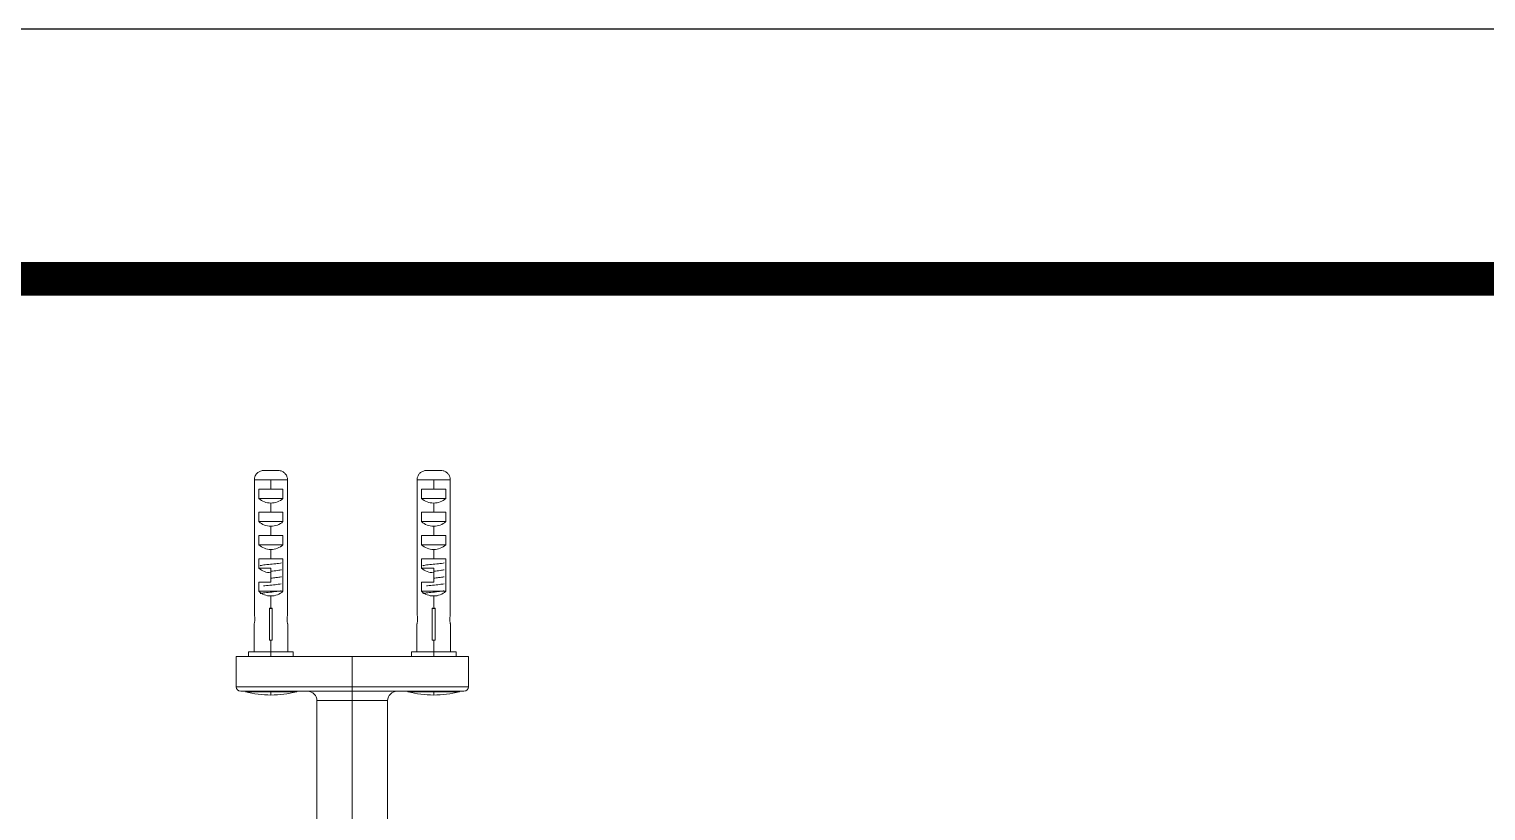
# Model space of a CAD drawing. Extents: x 4791 to 7950, y -873 to 2082.
# Drawn here: x 5791.8 to 6105.1, y 1913.7 to 2081.9 of the extents above; entities that cross this region are included whole.
import ezdxf

# ---------------------------------------------------------------- set-up
doc = ezdxf.new("R2010")
doc.units = 0
doc.header["$LTSCALE"] = 3
doc.header["$MEASUREMENT"] = 0
doc.layers.get('0').update_dxf_attribs({"linetype": 'CONTINUOUS'})
doc.layers.add('1', color=7, linetype='CONTINUOUS', true_color=0xffffff)

msp = doc.modelspace()

# ---------------------------------------------------------------- linework, layer by layer
at = {"ltscale": 0.5}
msp.add_lwpolyline([(4790.89, -233.13), (7950.41, -233.13), (7950.41, 2081.91), (4790.89, 2081.91)], close=True, dxfattribs=at)
at = {"color": 5, "linetype": 'ByBlock', "lineweight": 200, "const_width": 7.28}
msp.add_lwpolyline([(4841.7, -134), (7899.3, -134), (7899.3, 2028.16), (4841.7, 2028.16)], close=True, dxfattribs=at)
at = {"layer": '1', "color": 7, "linetype": 'Continuous', "lineweight": 18}
for p, q in [((5842.28, 1986.92), (5845.32, 1986.92)), ((5877.28, 1986.92), (5880.32, 1986.92)), ((5840.24, 1955.79), (5840.24, 1984.92)), ((5847.37, 1955.79), (5847.37, 1984.92)), ((5875.24, 1955.79), (5875.24, 1984.92)), ((5882.37, 1955.79), (5882.37, 1984.92)), ((5841.21, 1980.92), (5841.21, 1982.92)), ((5841.21, 1982.92), (5843.8, 1982.92)), ((5841.21, 1980.92), (5846.39, 1980.92)), ((5843.8, 1982.92), (5846.39, 1982.92)), ((5846.39, 1980.92), (5846.39, 1982.92)), ((5876.21, 1980.92), (5876.21, 1982.92)), ((5876.21, 1982.92), (5878.8, 1982.92)), ((5881.39, 1980.92), (5876.21, 1980.92)), ((5878.8, 1982.92), (5881.39, 1982.92)), ((5881.39, 1980.92), (5881.39, 1982.92)), ((5841.21, 1975.92), (5841.21, 1977.92)), ((5841.21, 1977.92), (5843.8, 1977.92)), ((5843.8, 1977.92), (5846.39, 1977.92)), ((5846.39, 1975.92), (5846.39, 1977.92)), ((5876.21, 1975.92), (5876.21, 1977.92)), ((5876.21, 1977.92), (5878.8, 1977.92)), ((5878.8, 1977.92), (5881.39, 1977.92)), ((5881.39, 1975.92), (5881.39, 1977.92)), ((5841.21, 1975.92), (5846.39, 1975.92)), ((5881.39, 1975.92), (5876.21, 1975.92)), ((5841.21, 1970.92), (5841.21, 1972.92)), ((5841.21, 1972.92), (5843.8, 1972.92)), ((5841.21, 1970.92), (5846.39, 1970.92)), ((5843.8, 1972.92), (5846.39, 1972.92)), ((5846.39, 1970.92), (5846.39, 1972.92)), ((5876.21, 1970.92), (5876.21, 1972.92)), ((5876.21, 1972.92), (5878.8, 1972.92)), ((5881.39, 1970.92), (5876.21, 1970.92)), ((5878.8, 1972.92), (5881.39, 1972.92)), ((5881.39, 1970.92), (5881.39, 1972.92)), ((5841.21, 1965.92), (5841.21, 1967.92)), ((5841.21, 1967.92), (5843.8, 1967.92)), ((5843.8, 1967.92), (5846.39, 1967.92)), ((5846.39, 1967.92), (5846.39, 1960.92)), ((5876.21, 1965.92), (5876.21, 1967.92)), ((5876.21, 1967.92), (5878.8, 1967.92)), ((5878.8, 1967.92), (5881.39, 1967.92)), ((5881.39, 1967.92), (5881.39, 1960.92)), ((5841.21, 1965.92), (5843.8, 1965.92)), ((5843.8, 1965.92), (5843.8, 1964.92)), ((5843.8, 1962.92), (5843.8, 1964.92)), ((5878.8, 1965.92), (5876.21, 1965.92)), ((5878.8, 1964.92), (5878.8, 1965.92)), ((5878.8, 1962.92), (5878.8, 1964.92)), ((5841.21, 1960.92), (5841.21, 1962.92)), ((5841.21, 1962.92), (5843.8, 1962.92)), ((5876.21, 1960.92), (5876.21, 1962.92)), ((5876.21, 1962.92), (5878.8, 1962.92)), ((5841.21, 1960.92), (5846.39, 1960.92)), ((5881.39, 1960.92), (5876.21, 1960.92)), ((5843.5, 1950.42), (5843.5, 1957.3)), ((5844.1, 1957.3), (5844.1, 1950.42)), ((5878.5, 1950.42), (5878.5, 1957.3)), ((5879.1, 1957.3), (5879.1, 1950.42)), ((5840.2, 1953.93), (5840.2, 1947.92)), ((5847.4, 1947.92), (5847.4, 1953.93)), ((5875.2, 1953.93), (5875.2, 1947.92)), ((5882.4, 1947.92), (5882.4, 1953.93)), ((5844.1, 1950.42), (5843.5, 1950.42)), ((5878.5, 1950.42), (5879.1, 1950.42)), ((5836.3, 1946.9), (5836.3, 1940.4)), ((5861.3, 1946.9), (5836.3, 1946.9)), ((5839, 1947.92), (5839, 1946.92)), ((5843.8, 1947.92), (5839, 1947.92)), ((5843.8, 1946.92), (5839, 1946.92)), ((5841.91, 1946.9), (5841.91, 1946.92)), ((5843.8, 1947.92), (5848.6, 1947.92)), ((5843.8, 1946.92), (5848.6, 1946.92)), ((5845.69, 1946.9), (5845.69, 1946.92)), ((5848.6, 1946.92), (5848.6, 1947.92)), ((5861.3, 1946.9), (5886.3, 1946.9)), ((5874, 1947.92), (5874, 1946.92)), ((5878.8, 1947.92), (5874, 1947.92)), ((5878.8, 1946.92), (5874, 1946.92)), ((5876.91, 1946.9), (5876.91, 1946.92)), ((5878.8, 1947.92), (5883.6, 1947.92)), ((5878.8, 1946.92), (5883.6, 1946.92)), ((5880.69, 1946.9), (5880.69, 1946.92)), ((5883.6, 1946.92), (5883.6, 1947.92)), ((5886.3, 1940.4), (5886.3, 1946.9)), ((5861.3, 1939.4), (5837.3, 1939.4)), ((5861.3, 1939.4), (5885.3, 1939.4)), ((5853.7, 1937.4), (5853.7, 1889.9)), ((5868.9, 1902.9), (5868.9, 1937.4))]:
    msp.add_line(p, q, dxfattribs=at)
at = {"layer": '1', "color": 7, "linetype": 'Continuous', "lineweight": 13}
for p, q in [((5843.8, 1984.92), (5840.24, 1984.92)), ((5843.8, 1984.92), (5843.8, 1982.92)), ((5847.37, 1984.92), (5843.8, 1984.92)), ((5878.8, 1984.92), (5875.24, 1984.92)), ((5878.8, 1982.92), (5878.8, 1984.92)), ((5882.37, 1984.92), (5878.8, 1984.92)), ((5843.8, 1979.92), (5843.8, 1977.92)), ((5878.8, 1977.92), (5878.8, 1979.92)), ((5843.8, 1974.92), (5843.8, 1972.92)), ((5878.8, 1972.92), (5878.8, 1974.92)), ((5843.8, 1969.92), (5843.8, 1967.92)), ((5878.8, 1967.92), (5878.8, 1969.92)), ((5843.8, 1959.92), (5843.8, 1957.23)), ((5878.8, 1957.23), (5878.8, 1959.92)), ((5843.8, 1950.42), (5843.8, 1947.92)), ((5878.8, 1947.92), (5878.8, 1950.42)), ((5843.8, 1947.92), (5843.8, 1946.92)), ((5861.3, 1940.4), (5861.3, 1946.9)), ((5878.8, 1946.92), (5878.8, 1947.92)), ((5861.3, 1940.4), (5836.3, 1940.4)), ((5843.8, 1939.3), (5838.33, 1939.3)), ((5843.8, 1939.4), (5843.8, 1939.3)), ((5843.8, 1938.6), (5843.8, 1939.3)), ((5843.8, 1939.3), (5849.28, 1939.3)), ((5861.3, 1939.4), (5861.3, 1940.4)), ((5861.3, 1940.4), (5886.3, 1940.4)), ((5861.3, 1939.4), (5861.3, 1937.4)), ((5878.8, 1939.3), (5873.33, 1939.3)), ((5878.8, 1939.4), (5878.8, 1939.3)), ((5878.8, 1938.6), (5878.8, 1939.3)), ((5878.8, 1939.3), (5884.28, 1939.3)), ((5861.3, 1937.4), (5853.7, 1937.4)), ((5861.3, 1889.9), (5861.3, 1937.4)), ((5861.3, 1937.4), (5868.9, 1937.4))]:
    msp.add_line(p, q, dxfattribs=at)
at = {"layer": '1', "color": 7, "linetype": 'Continuous', "lineweight": 18}
for centre, radius, start, end in [((5837.3, 1940.4), 1, 180, 270), ((5843.8, 1960.39), 21.79, 255.4454, 270), ((5843.8, 1960.39), 21.79, 270, 284.5546), ((5849.15, 1939.78), 0.5, 284.5546, 309.9691), ((5873.45, 1939.78), 0.5, 230.0309, 255.4454), ((5878.8, 1960.39), 21.79, 255.4454, 270), ((5878.8, 1960.39), 21.79, 270, 284.5546), ((5884.15, 1939.78), 0.5, 284.5546, 309.9691), ((5885.3, 1940.4), 1, 270, 0)]:
    msp.add_arc(centre, radius, start, end, dxfattribs=at)
at = {"layer": '1', "color": 7, "linetype": 'Continuous', "lineweight": 18, "extrusion": (0, 0, -1)}
for centre, start, end in [((-5851.7, 1937.4), 90, 180), ((-5870.9, 1937.4), 0, 90)]:
    msp.add_arc(centre, 2, start, end, dxfattribs=at)
at = {"layer": '1', "color": 7, "linetype": 'Continuous', "lineweight": 18}
for centre, start_param, end_param in [((5843.8, 1983.19), 3.90924, 4.712389), ((5843.8, 1983.19), 4.712389, 5.515538), ((5878.8, 1983.19), 3.90924, 4.712389), ((5878.8, 1983.19), 4.712389, 5.515538), ((5843.8, 1978.19), 3.90924, 4.712389), ((5843.8, 1978.19), 4.712389, 5.515538), ((5878.8, 1978.19), 3.90924, 4.712389), ((5878.8, 1978.19), 4.712389, 5.515538), ((5843.8, 1973.19), 3.90924, 4.712389), ((5843.8, 1973.19), 4.712389, 5.515538), ((5878.8, 1973.19), 3.90924, 4.712389), ((5878.8, 1973.19), 4.712389, 5.515538), ((5843.8, 1968.19), 3.90924, 4.712389), ((5878.8, 1968.19), 3.90924, 4.712389), ((5843.8, 1963.19), 3.90924, 4.712389), ((5843.8, 1963.19), 4.712389, 5.515538), ((5878.8, 1963.19), 3.90924, 4.712389), ((5878.8, 1963.19), 4.712389, 5.515538)]:
    msp.add_ellipse(centre, major_axis=(3.6, 0), ratio=0.909091, start_param=start_param, end_param=end_param, dxfattribs=at)
for points, knots in [([(5842.28, 1986.92), (5842.05, 1986.92), (5841.81, 1986.88), (5841.37, 1986.73), (5841.16, 1986.61), (5840.8, 1986.32), (5840.64, 1986.15), (5840.41, 1985.76), (5840.32, 1985.55), (5840.25, 1985.19), (5840.24, 1985.06), (5840.24, 1984.92)], [0, 0, 0, 0, 0.222179, 0.222179, 0.444896, 0.444896, 0.660359, 0.660359, 0.872339, 0.872339, 1, 1, 1, 1]), ([(5847.37, 1984.92), (5847.37, 1985.14), (5847.33, 1985.37), (5847.18, 1985.79), (5847.07, 1985.99), (5846.79, 1986.33), (5846.62, 1986.49), (5846.25, 1986.73), (5846.03, 1986.81), (5845.65, 1986.9), (5845.49, 1986.92), (5845.32, 1986.92)], [0, 0, 0, 0, 0.210475, 0.210475, 0.420919, 0.420919, 0.631855, 0.631855, 0.844512, 0.844512, 1, 1, 1, 1]), ([(5877.28, 1986.92), (5877.05, 1986.92), (5876.81, 1986.88), (5876.37, 1986.73), (5876.16, 1986.61), (5875.8, 1986.32), (5875.64, 1986.15), (5875.41, 1985.76), (5875.32, 1985.55), (5875.25, 1985.19), (5875.24, 1985.06), (5875.24, 1984.92)], [0, 0, 0, 0, 0.222179, 0.222179, 0.444896, 0.444896, 0.660359, 0.660359, 0.872339, 0.872339, 1, 1, 1, 1]), ([(5882.37, 1984.92), (5882.37, 1985.14), (5882.33, 1985.37), (5882.18, 1985.79), (5882.07, 1985.99), (5881.79, 1986.33), (5881.62, 1986.49), (5881.25, 1986.73), (5881.03, 1986.81), (5880.65, 1986.9), (5880.49, 1986.92), (5880.32, 1986.92)], [0, 0, 0, 0, 0.210475, 0.210475, 0.420919, 0.420919, 0.631855, 0.631855, 0.844512, 0.844512, 1, 1, 1, 1]), ([(5841.47, 1966.44), (5841.5, 1966.45), (5841.7, 1966.51), (5842.51, 1966.63), (5844.1, 1966.78), (5845.46, 1966.92), (5845.96, 1967.01), (5846.08, 1967.05)], [0, 0, 0, 0, 0.061687, 0.310892, 0.560097, 0.809303, 1, 1, 1, 1]), ([(5843.79, 1965.25), (5844.28, 1965.3), (5845.27, 1965.4), (5845.9, 1965.5), (5846.06, 1965.55)], [0, 0, 0, 0, 0.49872, 1, 1, 1, 1]), ([(5876.47, 1966.44), (5876.5, 1966.45), (5876.7, 1966.51), (5877.51, 1966.63), (5879.1, 1966.78), (5880.46, 1966.92), (5880.96, 1967.01), (5881.08, 1967.05)], [0, 0, 0, 0, 0.061687, 0.310892, 0.560097, 0.809303, 1, 1, 1, 1]), ([(5878.79, 1965.25), (5879.28, 1965.3), (5880.27, 1965.4), (5880.9, 1965.5), (5881.06, 1965.55)], [0, 0, 0, 0, 0.49872, 1, 1, 1, 1]), ([(5842.23, 1962.08), (5842.31, 1962.09), (5842.81, 1962.16), (5843.97, 1962.27), (5845.34, 1962.41), (5845.87, 1962.5), (5846.02, 1962.53)], [0, 0, 0, 0, 0.073159, 0.413159, 0.753158, 1, 1, 1, 1]), ([(5843.81, 1963.75), (5844.17, 1963.79), (5845.05, 1963.88), (5845.77, 1963.97), (5846.01, 1964.03), (5846.04, 1964.04)], [0, 0, 0, 0, 0.37971, 0.916127, 1, 1, 1, 1]), ([(5877.23, 1962.08), (5877.31, 1962.09), (5877.81, 1962.16), (5878.97, 1962.27), (5880.34, 1962.41), (5880.87, 1962.5), (5881.02, 1962.53)], [0, 0, 0, 0, 0.073159, 0.413159, 0.753158, 1, 1, 1, 1]), ([(5878.81, 1963.75), (5879.17, 1963.79), (5880.05, 1963.88), (5880.77, 1963.97), (5881.01, 1964.03), (5881.04, 1964.04)], [0, 0, 0, 0, 0.37971, 0.916127, 1, 1, 1, 1]), ([(5841.48, 1960.44), (5841.6, 1960.49), (5842.13, 1960.58), (5843.59, 1960.73), (5845.13, 1960.88), (5845.8, 1960.98), (5846, 1961.03)], [0, 0, 0, 0, 0.239085, 0.499488, 0.759891, 1, 1, 1, 1]), ([(5876.48, 1960.44), (5876.6, 1960.49), (5877.13, 1960.58), (5878.59, 1960.73), (5880.13, 1960.88), (5880.8, 1960.98), (5881, 1961.03)], [0, 0, 0, 0, 0.239085, 0.499488, 0.759891, 1, 1, 1, 1]), ([(5840.24, 1955.79), (5840.25, 1955.73), (5840.27, 1955.66), (5840.3, 1955.49), (5840.31, 1955.39), (5840.34, 1955.18), (5840.34, 1955.06), (5840.34, 1954.84), (5840.34, 1954.73), (5840.32, 1954.52), (5840.31, 1954.43), (5840.28, 1954.25), (5840.26, 1954.17), (5840.23, 1954.04), (5840.22, 1953.99), (5840.21, 1953.93), (5840.2, 1953.92), (5840.2, 1953.92)], [0, 0, 0, 0, 0.130372, 0.130372, 0.260778, 0.260778, 0.390104, 0.390104, 0.5147, 0.5147, 0.638474, 0.638474, 0.766412, 0.766412, 0.897176, 0.897176, 1, 1, 1, 1]), ([(5847.4, 1953.92), (5847.4, 1953.92), (5847.4, 1953.92), (5847.4, 1953.93), (5847.39, 1953.96), (5847.37, 1954.04), (5847.36, 1954.1), (5847.33, 1954.24), (5847.31, 1954.33), (5847.28, 1954.52), (5847.27, 1954.63), (5847.26, 1954.85), (5847.26, 1954.97), (5847.27, 1955.18), (5847.28, 1955.29), (5847.3, 1955.48), (5847.32, 1955.57), (5847.35, 1955.7), (5847.36, 1955.75), (5847.37, 1955.79)], [0, 0, 0, 0, 0.025111, 0.025111, 0.149041, 0.149041, 0.273737, 0.273737, 0.402646, 0.402646, 0.533133, 0.533133, 0.659652, 0.659652, 0.782891, 0.782891, 0.908576, 0.908576, 1, 1, 1, 1]), ([(5875.24, 1955.79), (5875.25, 1955.73), (5875.27, 1955.66), (5875.3, 1955.49), (5875.31, 1955.39), (5875.34, 1955.18), (5875.34, 1955.06), (5875.34, 1954.84), (5875.34, 1954.73), (5875.32, 1954.52), (5875.31, 1954.43), (5875.28, 1954.25), (5875.26, 1954.17), (5875.23, 1954.04), (5875.22, 1953.99), (5875.21, 1953.93), (5875.2, 1953.92), (5875.2, 1953.92)], [0, 0, 0, 0, 0.130372, 0.130372, 0.260778, 0.260778, 0.390104, 0.390104, 0.5147, 0.5147, 0.638474, 0.638474, 0.766412, 0.766412, 0.897176, 0.897176, 1, 1, 1, 1]), ([(5882.4, 1953.92), (5882.4, 1953.92), (5882.4, 1953.92), (5882.4, 1953.93), (5882.39, 1953.96), (5882.37, 1954.04), (5882.36, 1954.1), (5882.33, 1954.24), (5882.31, 1954.33), (5882.28, 1954.52), (5882.27, 1954.63), (5882.26, 1954.85), (5882.26, 1954.97), (5882.27, 1955.18), (5882.28, 1955.29), (5882.3, 1955.48), (5882.32, 1955.57), (5882.35, 1955.7), (5882.36, 1955.75), (5882.37, 1955.79)], [0, 0, 0, 0, 0.025111, 0.025111, 0.149041, 0.149041, 0.273737, 0.273737, 0.402646, 0.402646, 0.533133, 0.533133, 0.659652, 0.659652, 0.782891, 0.782891, 0.908576, 0.908576, 1, 1, 1, 1])]:
    msp.add_open_spline(points, degree=3, knots=knots, dxfattribs=at)
for points in [[(5843.5, 1957.3), (5843.55, 1957.27), (5843.65, 1957.24), (5843.75, 1957.23), (5843.8, 1957.23)], [(5843.8, 1957.23), (5843.85, 1957.23), (5843.95, 1957.24), (5844.05, 1957.27), (5844.1, 1957.3)], [(5878.5, 1957.3), (5878.55, 1957.27), (5878.65, 1957.24), (5878.75, 1957.23), (5878.8, 1957.23)], [(5878.8, 1957.23), (5878.85, 1957.23), (5878.95, 1957.24), (5879.05, 1957.27), (5879.1, 1957.3)]]:
    msp.add_open_spline(points, degree=3, dxfattribs=at)

doc.saveas('drawing.dxf')
